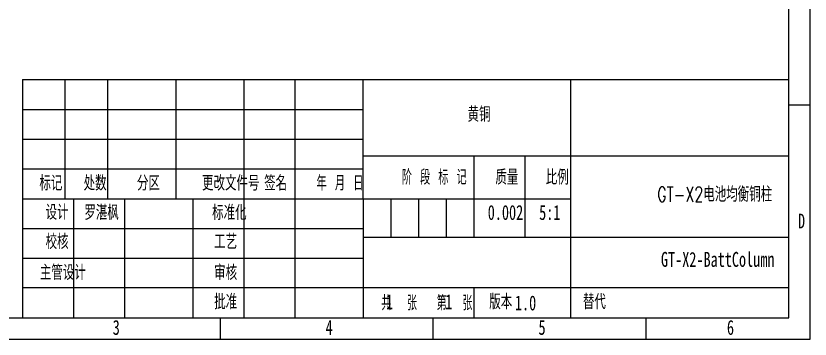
# Model space of a CAD drawing. Header units: millimetres. Extents: x 0 to 297, y 0 to 210.
# Drawn here: x 110.5 to 297, y 0 to 76 of the extents above; entities that cross this region are included whole.
import ezdxf

# ---------------------------------------------------------------- set-up
doc = ezdxf.new("R2010")
doc.units = ezdxf.units.MM
doc.layers.add('图框', color=7, linetype='Continuous')
doc.styles.add('SLDTEXTSTYLE0', font='TXT', dxfattribs={"width": 0.7, "bigfont": 'bigfont'})
doc.styles.add('SLDTEXTSTYLE1', font='TXT', dxfattribs={"width": 0.6, "bigfont": 'bigfont'})
doc.styles.add('SLDTEXTSTYLE2', font='TXT', dxfattribs={"width": 0.614286, "bigfont": 'bigfont'})
doc.styles.add('SLDTEXTSTYLE3', font='TXT', dxfattribs={"width": 0.62, "bigfont": 'bigfont'})
doc.styles.add('SLDTEXTSTYLE5', font='TXT', dxfattribs={"width": 0.7})

msp = doc.modelspace()

# ---------------------------------------------------------------- linework, layer by layer
at = {"layer": '图框'}
for p, q in [((297, 0), (297, 210)), ((297, 55), (292, 55)), ((112, 54), (192, 54)), ((112, 47), (192, 47)), ((198.5, 33), (198.5, 24)), ((205, 33), (205, 24)), ((211.5, 33), (211.5, 24)), ((208.5, 0), (208.5, 5)), ((258.5, 0), (258.5, 5)), ((0, 0), (297, 0))]:
    msp.add_line(p, q, dxfattribs=at)
at = {"layer": '图框', "linetype": 'Continuous', "lineweight": 25}
msp.add_line((292, 5), (292, 205), dxfattribs=at)
at = {"layer": '图框', "lineweight": 25}
for p, q in [((112, 61), (112, 5)), ((112, 61), (292, 61)), ((122, 61), (122, 33)), ((132, 61), (132, 33)), ((148, 61), (148, 33)), ((164, 61), (164, 5)), ((176, 61), (176, 5)), ((191.968, 61.052), (192.005, 5)), ((240.692, 61), (240.692, 5)), ((191.98, 43.052), (291.98, 43.052)), ((218, 43.069), (218, 24.069)), ((230, 43), (230, 24)), ((112, 40), (192, 40)), ((112, 33), (192, 33)), ((124, 33), (124, 5)), ((136, 33), (136, 5)), ((152, 33), (152, 5)), ((192.015, 33), (240.692, 33)), ((112, 26), (192, 26)), ((192, 24), (292, 24)), ((112, 19), (192, 19)), ((112, 12.166), (192, 12.166)), ((192, 12.166), (292, 12.166)), ((218, 12.166), (218, 5)), ((25, 5), (292, 5)), ((158.5, 0), (158.5, 5))]:
    msp.add_line(p, q, dxfattribs=at)

# ---------------------------------------------------------------- texts
at = {"layer": '图框', "char_height": 3.5}
for s, insert, attachment_point, style in [('黄铜', (219.252, 54.577), 2, 'SLDTEXTSTYLE0'), ('阶 段 标 记', (208.724, 39.805), 2, 'SLDTEXTSTYLE2'), ('质量', (225.772, 39.805), 2, 'SLDTEXTSTYLE0'), ('比例', (237.619, 39.805), 2, 'SLDTEXTSTYLE0'), ('标记', (118.697, 38.417), 2, 'SLDTEXTSTYLE0'), ('处数', (129.087, 38.417), 2, 'SLDTEXTSTYLE0'), ('分区', (141.609, 38.417), 2, 'SLDTEXTSTYLE0'), ('更改文件号', (160.937, 38.417), 2, 'SLDTEXTSTYLE0'), ('签名', (171.476, 38.417), 2, 'SLDTEXTSTYLE0'), ('年 月 日', (186.589, 38.417), 2, 'SLDTEXTSTYLE3'), ('GT-X2电池均衡铜柱', (274.585, 35.791), 2, 'SLDTEXTSTYLE0'), ('设计', (120.147, 31.558), 2, 'SLDTEXTSTYLE0'), ('罗湛枫', (126.552, 31.492), 1, 'SLDTEXTSTYLE0'), ('标准化', (160.613, 31.492), 2, 'SLDTEXTSTYLE0'), ('0.002', (225.455, 31.521), 2, 'SLDTEXTSTYLE5'), ('5:1', (235.858, 31.521), 2, 'SLDTEXTSTYLE5'), ('D', (294.984, 29.506), 2, 'SLDTEXTSTYLE5'), ('校核', (120.147, 24.679), 2, 'SLDTEXTSTYLE0'), ('工艺', (159.736, 24.643), 2, 'SLDTEXTSTYLE0'), ('GT-X2-BattColumn', (275.297, 20.49), 2, 'SLDTEXTSTYLE5'), ('主管设计', (121.506, 17.399), 2, 'SLDTEXTSTYLE0'), ('审核', (159.736, 17.399), 2, 'SLDTEXTSTYLE0'), ('批准', (159.738, 10.523), 2, 'SLDTEXTSTYLE0'), ('共  张', (200.481, 10.262), 2, 'SLDTEXTSTYLE1'), ('1', (197.393, 10.531), 1, 'SLDTEXTSTYLE5'), ('第  张', (213.509, 10.262), 2, 'SLDTEXTSTYLE1'), ('1', (211.295, 10.531), 1, 'SLDTEXTSTYLE5'), ('版本', (224.339, 10.531), 2, 'SLDTEXTSTYLE0'), ('1.0', (227.671, 10.262), 1, 'SLDTEXTSTYLE5'), ('替代', (243.641, 10.531), 1, 'SLDTEXTSTYLE0'), ('3', (134.044, 4.506), 2, 'SLDTEXTSTYLE5'), ('4', (184.044, 4.506), 2, 'SLDTEXTSTYLE5'), ('5', (234.044, 4.506), 2, 'SLDTEXTSTYLE5'), ('6', (278.297, 4.506), 2, 'SLDTEXTSTYLE5')]:
    msp.add_mtext(s, dxfattribs=dict(at, insert=insert, attachment_point=attachment_point, style=style))

doc.saveas('drawing.dxf')
